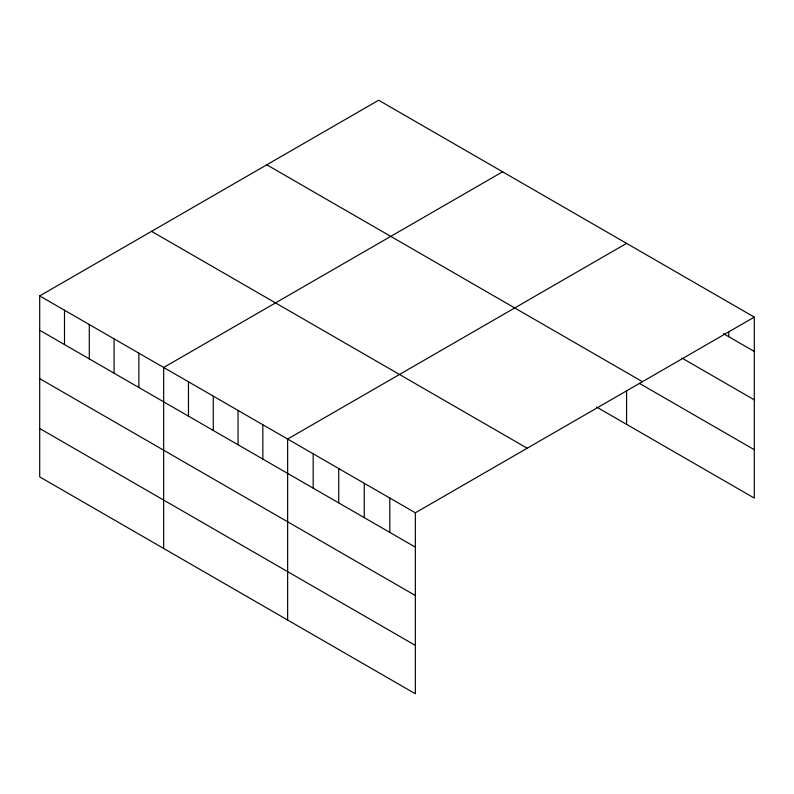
<?xml version="1.0" encoding="UTF-8"?>
<svg xmlns="http://www.w3.org/2000/svg" width="794" height="794" viewBox="0 0 794 794"><rect width="100%" height="100%" fill="white"/><g stroke="black" fill="none" stroke-linecap="round" stroke-linejoin="round"><path stroke-width="1.19" d="M39.7 295.914L415.361 512.795L415.361 693.777L39.7 476.886L39.7 295.914L378.639 100.223L754.3 317.114L754.3 498.086L596.612 407.054M502.612 171.802L163.663 367.483L163.663 548.465M626.575 243.371L287.636 439.052L287.636 620.035M415.361 512.795L754.3 317.114M723.433 333.639L754.3 351.454M681.927 358.054L754.3 399.848M266.794 164.805L642.445 381.686M639.349 383.333L754.3 449.702M151.555 231.332L527.206 448.223M39.7 330.254L415.361 547.145M39.7 378.649L415.361 595.53M39.7 428.502L415.361 645.383M728.753 331.803L728.753 336.706M626.575 390.479L626.575 424.343M389.814 498.046L389.814 532.397M364.267 483.298L364.267 517.648M338.73 468.549L338.73 502.9M313.183 453.801L313.183 488.151M262.844 424.74L262.844 459.081M238.051 410.429L238.051 444.769M213.258 396.117L213.258 430.457M188.466 381.795L188.466 416.145M138.871 353.171L138.871 387.512M114.078 338.849L114.078 373.2M89.285 324.538L89.285 358.888M64.493 310.226L64.493 344.566"/></g></svg>
